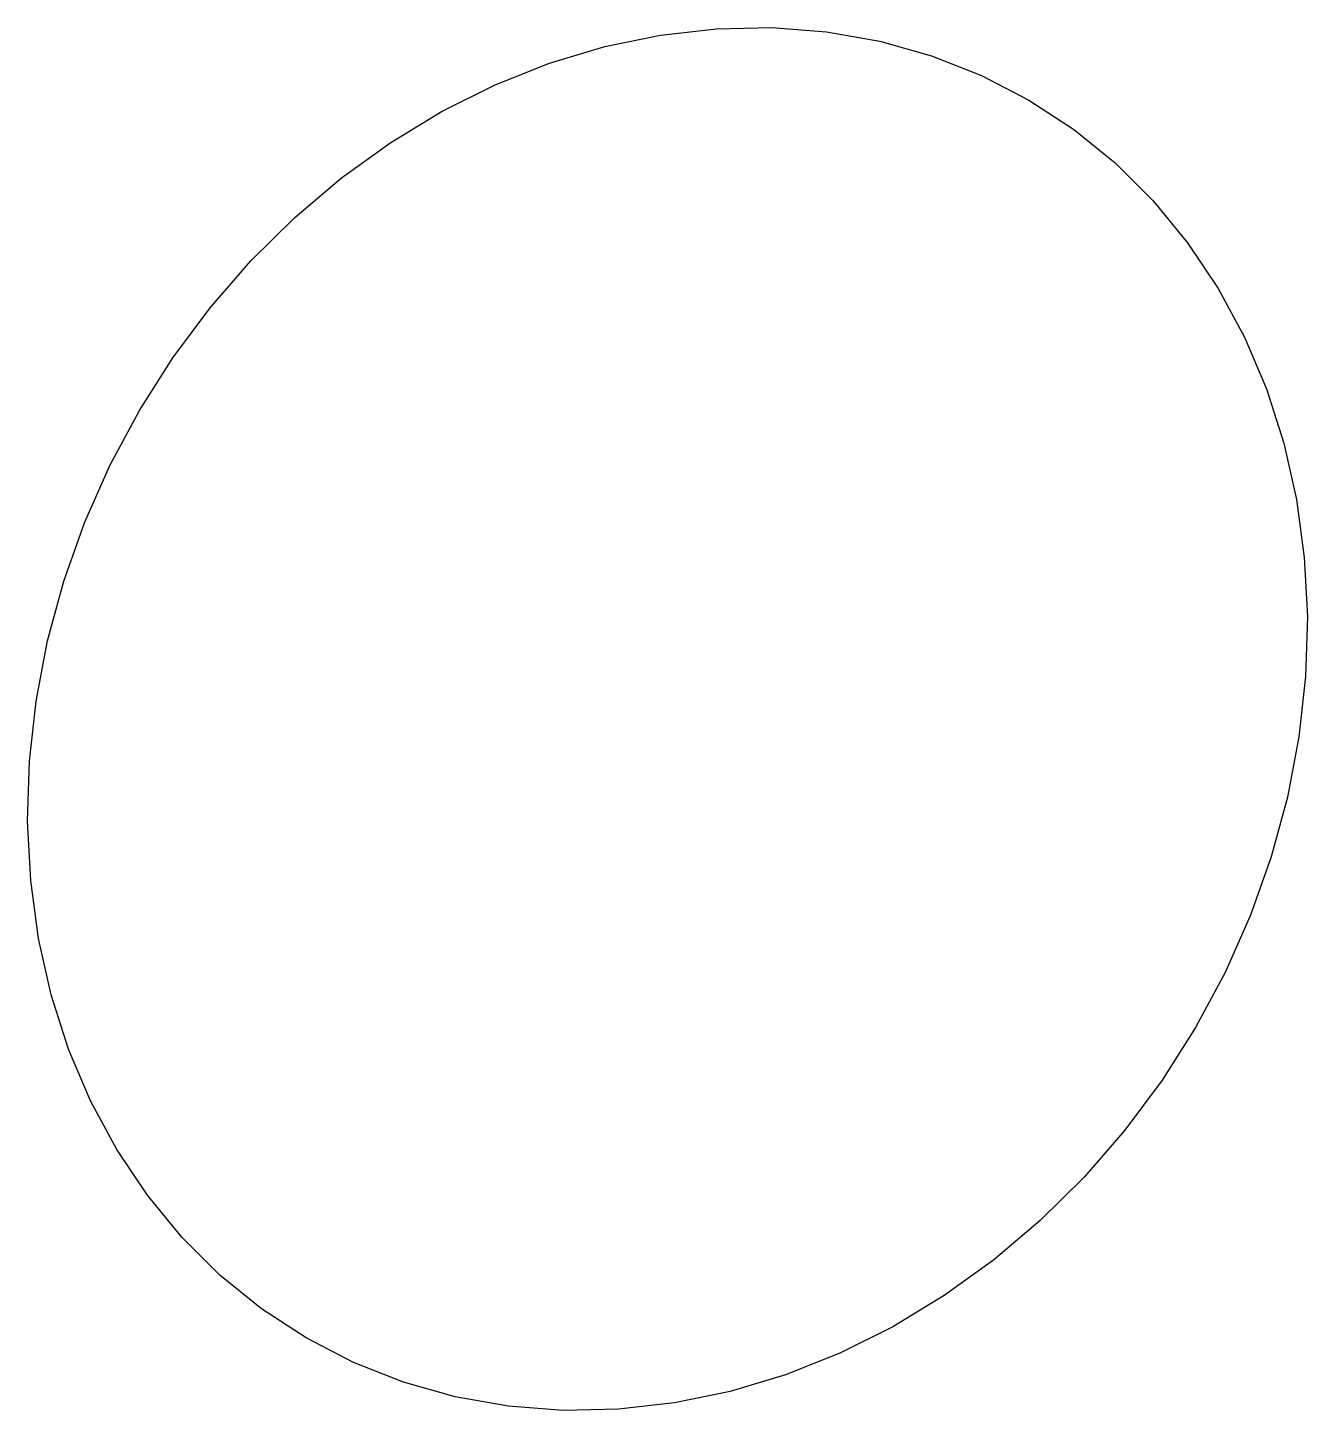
# Model space of a CAD drawing. Header units: metres. Extents: x -12209 to 21780, y -292849 to -276490.
# Drawn here: x 11825 to 12277.4, y -289979.8 to -289491.2 of the extents above; entities that cross this region are included whole.
import ezdxf

# ---------------------------------------------------------------- set-up
doc = ezdxf.new("R2010")
doc.units = ezdxf.units.M

msp = doc.modelspace()

# ---------------------------------------------------------------- linework, layer by layer
at = {"layer": 'LAYER'}
for p, q in [((12029.04, -289497.93), (12048.74, -289493.85)), ((12029.04, -289497.93), (12048.74, -289493.85)), ((12048.74, -289493.85), (12068.46, -289491.62)), ((12048.74, -289493.85), (12068.46, -289491.62)), ((12068.46, -289491.62), (12088.05, -289491.25)), ((12068.46, -289491.62), (12088.05, -289491.25)), ((12088.05, -289491.25), (12107.36, -289492.73)), ((12088.05, -289491.25), (12107.36, -289492.73)), ((12107.36, -289492.73), (12126.24, -289496.06)), ((12107.36, -289492.73), (12126.24, -289496.06)), ((12009.5, -289503.81), (12029.04, -289497.93)), ((12009.5, -289503.81), (12029.04, -289497.93)), ((12126.24, -289496.06), (12144.55, -289501.22)), ((12126.24, -289496.06), (12144.55, -289501.22)), ((11990.29, -289511.45), (12009.5, -289503.81)), ((11990.29, -289511.45), (12009.5, -289503.81)), ((12144.55, -289501.22), (12162.14, -289508.15)), ((12144.55, -289501.22), (12162.14, -289508.15)), ((12162.14, -289508.15), (12178.9, -289516.82)), ((12162.14, -289508.15), (12178.9, -289516.82)), ((11971.54, -289520.8), (11990.29, -289511.45)), ((11971.54, -289520.8), (11990.29, -289511.45)), ((12178.9, -289516.82), (12194.68, -289527.15)), ((12178.9, -289516.82), (12194.68, -289527.15)), ((11953.39, -289531.78), (11971.54, -289520.8)), ((11953.39, -289531.78), (11971.54, -289520.8)), ((12194.68, -289527.15), (12209.37, -289539.07)), ((12194.68, -289527.15), (12209.37, -289539.07)), ((11935.99, -289544.31), (11953.39, -289531.78)), ((11935.99, -289544.31), (11953.39, -289531.78)), ((12209.37, -289539.07), (12222.86, -289552.48)), ((12209.37, -289539.07), (12222.86, -289552.48)), ((11919.47, -289558.3), (11935.99, -289544.31)), ((11919.47, -289558.3), (11935.99, -289544.31)), ((12222.86, -289552.48), (12235.04, -289567.29)), ((12222.86, -289552.48), (12235.04, -289567.29)), ((11903.94, -289573.64), (11919.47, -289558.3)), ((11903.94, -289573.64), (11919.47, -289558.3)), ((12235.04, -289567.29), (12245.82, -289583.37)), ((12235.04, -289567.29), (12245.82, -289583.37)), ((11889.54, -289590.21), (11903.94, -289573.64)), ((11889.54, -289590.21), (11903.94, -289573.64)), ((12245.82, -289583.37), (12255.12, -289600.62)), ((12245.82, -289583.37), (12255.12, -289600.62)), ((11876.37, -289607.88), (11889.54, -289590.21)), ((11876.37, -289607.88), (11889.54, -289590.21)), ((12255.12, -289600.62), (12262.87, -289618.89)), ((12255.12, -289600.62), (12262.87, -289618.89)), ((11864.53, -289626.53), (11876.37, -289607.88)), ((11864.53, -289626.53), (11876.37, -289607.88)), ((12262.87, -289618.89), (12269.01, -289638.05)), ((12262.87, -289618.89), (12269.01, -289638.05)), ((11854.11, -289646.01), (11864.53, -289626.53)), ((11854.11, -289646.01), (11864.53, -289626.53)), ((12269.01, -289638.05), (12273.49, -289657.95)), ((12269.01, -289638.05), (12273.49, -289657.95)), ((11845.19, -289666.16), (11854.11, -289646.01)), ((11845.19, -289666.16), (11854.11, -289646.01)), ((12273.49, -289657.95), (12276.28, -289678.44)), ((12273.49, -289657.95), (12276.28, -289678.44)), ((11837.84, -289686.85), (11845.19, -289666.16)), ((11837.84, -289686.85), (11845.19, -289666.16)), ((12276.28, -289678.44), (12277.35, -289699.36)), ((12276.28, -289678.44), (12277.35, -289699.36)), ((11832.11, -289707.9), (11837.84, -289686.85)), ((11832.11, -289707.9), (11837.84, -289686.85)), ((12277.35, -289699.36), (12276.7, -289720.56)), ((12277.35, -289699.36), (12276.7, -289720.56)), ((11828.05, -289729.17), (11832.11, -289707.9)), ((11828.05, -289729.17), (11832.11, -289707.9)), ((12276.7, -289720.56), (12274.34, -289741.88)), ((12276.7, -289720.56), (12274.34, -289741.88)), ((11825.69, -289750.48), (11828.05, -289729.17)), ((11825.69, -289750.48), (11828.05, -289729.17)), ((12274.34, -289741.88), (12270.28, -289763.14)), ((12274.34, -289741.88), (12270.28, -289763.14)), ((11825.04, -289771.68), (11825.69, -289750.48)), ((11825.04, -289771.68), (11825.69, -289750.48)), ((12270.28, -289763.14), (12264.55, -289784.2)), ((12270.28, -289763.14), (12264.55, -289784.2)), ((11826.12, -289792.61), (11825.04, -289771.68)), ((11826.12, -289792.61), (11825.04, -289771.68)), ((12264.55, -289784.2), (12257.2, -289804.89)), ((12264.55, -289784.2), (12257.2, -289804.89)), ((11828.9, -289813.1), (11826.12, -289792.61)), ((11828.9, -289813.1), (11826.12, -289792.61)), ((12257.2, -289804.89), (12248.28, -289825.04)), ((12257.2, -289804.89), (12248.28, -289825.04)), ((11833.38, -289833), (11828.9, -289813.1)), ((11833.38, -289833), (11828.9, -289813.1)), ((12248.28, -289825.04), (12237.86, -289844.52)), ((12248.28, -289825.04), (12237.86, -289844.52)), ((11839.52, -289852.16), (11833.38, -289833)), ((11839.52, -289852.16), (11833.38, -289833)), ((12237.86, -289844.52), (12226.02, -289863.17)), ((12237.86, -289844.52), (12226.02, -289863.17)), ((11847.27, -289870.43), (11839.52, -289852.16)), ((11847.27, -289870.43), (11839.52, -289852.16)), ((12226.02, -289863.17), (12212.85, -289880.84)), ((12226.02, -289863.17), (12212.85, -289880.84)), ((11856.57, -289887.68), (11847.27, -289870.43)), ((11856.57, -289887.68), (11847.27, -289870.43)), ((12212.85, -289880.84), (12198.45, -289897.41)), ((12212.85, -289880.84), (12198.45, -289897.41)), ((11867.35, -289903.76), (11856.57, -289887.68)), ((11867.35, -289903.76), (11856.57, -289887.68)), ((12198.45, -289897.41), (12182.93, -289912.75)), ((12198.45, -289897.41), (12182.93, -289912.75)), ((11879.53, -289918.57), (11867.35, -289903.76)), ((11879.53, -289918.57), (11867.35, -289903.76)), ((12182.93, -289912.75), (12166.4, -289926.74)), ((12182.93, -289912.75), (12166.4, -289926.74)), ((11893.02, -289931.98), (11879.53, -289918.57)), ((11893.02, -289931.98), (11879.53, -289918.57)), ((12166.4, -289926.74), (12149, -289939.27)), ((12166.4, -289926.74), (12149, -289939.27)), ((11907.71, -289943.9), (11893.02, -289931.98)), ((11907.71, -289943.9), (11893.02, -289931.98)), ((12149, -289939.27), (12130.85, -289950.25)), ((12149, -289939.27), (12130.85, -289950.25)), ((11923.49, -289954.23), (11907.71, -289943.9)), ((11923.49, -289954.23), (11907.71, -289943.9)), ((11923.49, -289954.23), (11923.49, -289954.23)), ((11940.25, -289962.9), (11923.49, -289954.23)), ((11923.49, -289954.23), (11923.49, -289954.23)), ((11940.25, -289962.9), (11923.49, -289954.23)), ((12130.85, -289950.25), (12112.1, -289959.6)), ((12130.85, -289950.25), (12112.1, -289959.6)), ((11957.85, -289969.83), (11940.25, -289962.9)), ((11957.85, -289969.83), (11940.25, -289962.9)), ((12112.1, -289959.6), (12092.89, -289967.24)), ((12112.1, -289959.6), (12092.89, -289967.24)), ((12092.89, -289967.24), (12073.36, -289973.12)), ((12092.89, -289967.24), (12073.36, -289973.12)), ((11976.16, -289974.99), (11957.85, -289969.83)), ((11976.16, -289974.99), (11957.85, -289969.83)), ((12073.36, -289973.12), (12053.65, -289977.19)), ((12073.36, -289973.12), (12053.65, -289977.19)), ((11995.04, -289978.32), (11976.16, -289974.99)), ((11995.04, -289978.32), (11976.16, -289974.99)), ((12014.35, -289979.8), (11995.04, -289978.32)), ((12014.35, -289979.8), (11995.04, -289978.32)), ((12053.65, -289977.19), (12033.93, -289979.43)), ((12053.65, -289977.19), (12033.93, -289979.43)), ((12033.93, -289979.43), (12014.35, -289979.8)), ((12033.93, -289979.43), (12014.35, -289979.8))]:
    msp.add_line(p, q, dxfattribs=at)

doc.saveas('drawing.dxf')
